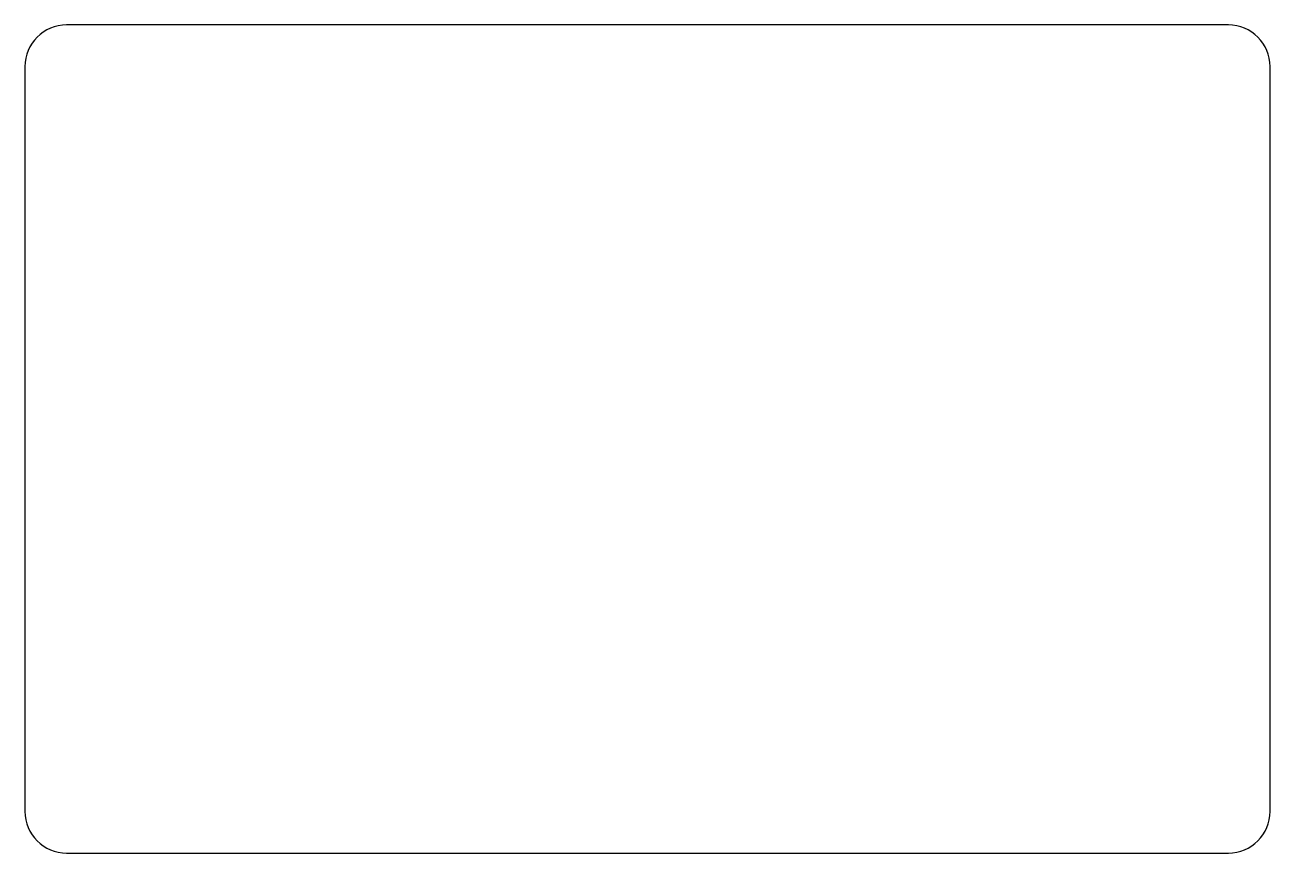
# Model space of a CAD drawing. Header units: millimetres. Extents: x -29.9 to 29.9, y -19.9 to 19.9.
import ezdxf

# ---------------------------------------------------------------- set-up
doc = ezdxf.new("R2010")
doc.units = ezdxf.units.MM
doc.layers.add('CUT', color=7, linetype='CONTINUOUS')

msp = doc.modelspace()

# ---------------------------------------------------------------- linework, layer by layer
at = {"layer": 'CUT'}
for p, q in [((27.85, 19.85), (-27.85, 19.85)), ((-29.85, 17.85), (-29.85, -17.85)), ((29.85, -17.85), (29.85, 17.85)), ((-27.85, -19.85), (27.85, -19.85))]:
    msp.add_line(p, q, dxfattribs=at)
for centre, start, end in [((-27.85, 17.85), 90, 180), ((27.85, 17.85), 0, 90), ((-27.85, -17.85), 180, -90), ((27.85, -17.85), -90, 0)]:
    msp.add_arc(centre, 2, start, end, dxfattribs=at)

doc.saveas('drawing.dxf')
